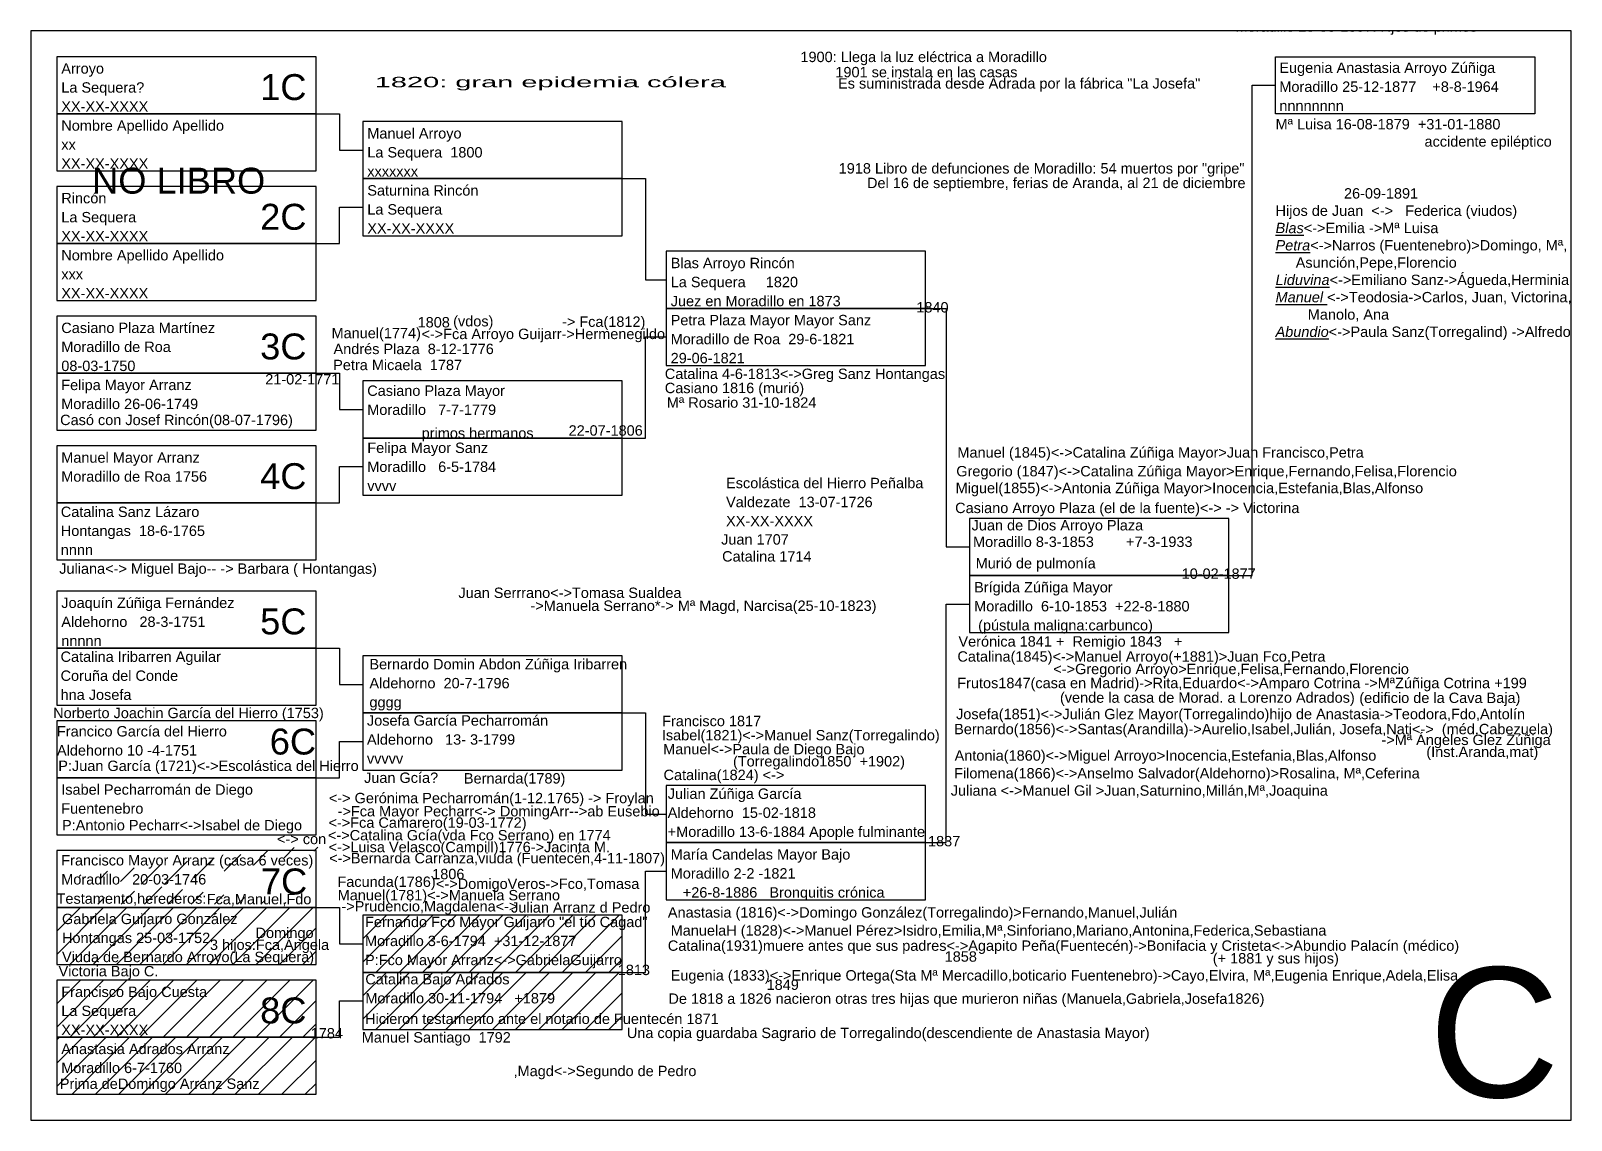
# Paper-space layout 'A4' of a CAD drawing. Header units: millimetres. Extents: x 0 to 297, y 0 to 210.
# The model-space entities are those that its viewports show. They can reach past a viewport. Long polylines and large blocks are cut down to what shows.
import ezdxf
from ezdxf.enums import TextEntityAlignment as Align

# ---------------------------------------------------------------- set-up
doc = ezdxf.new("R2010")
doc.units = ezdxf.units.MM
doc.layers.add('Arroyo', color=30, linetype='Continuous')
doc.layers.add('González', color=160, linetype='Continuous')
doc.styles.add('Arial', font='arial.ttf', dxfattribs={"height": 0.01})

# ---------------------------------------------------------------- blocks, each defined once
blk = doc.blocks.new('Hoja superior')
for points in [[(0, 210), (297, 210), (297, 0), (0, 0)], [(5, 205), (55, 205), (55, 194), (5, 194)], [(5, 194), (55, 194), (55, 183), (5, 183)], [(64, 192.5), (114, 192.5), (114, 181.5), (64, 181.5)], [(64, 181.5), (114, 181.5), (114, 170.5), (64, 170.5)], [(5, 180), (55, 180), (55, 169), (5, 169)], [(5, 169), (55, 169), (55, 158), (5, 158)], [(122.5, 167.5), (172.5, 167.5), (172.5, 156.5), (122.5, 156.5)], [(5, 155), (55, 155), (55, 144), (5, 144)], [(122.5, 156.5), (172.5, 156.5), (172.5, 145.5), (122.5, 145.5)], [(5, 144), (55, 144), (55, 133), (5, 133)], [(64, 142.5), (114, 142.5), (114, 131.5), (64, 131.5)], [(64, 131.5), (114, 131.5), (114, 120.5), (64, 120.5)], [(5, 130), (55, 130), (55, 119), (5, 119)], [(5, 119), (55, 119), (55, 108), (5, 108)], [(181, 116), (231, 116), (231, 105), (181, 105)], [(181, 105), (231, 105), (231, 94), (181, 94)], [(5, 102), (55, 102), (55, 91), (5, 91)], [(5, 91), (55, 91), (55, 80), (5, 80)], [(64, 89.5), (114, 89.5), (114, 78.5), (64, 78.5)], [(64, 78.5), (114, 78.5), (114, 67.5), (64, 67.5)], [(5, 77), (55, 77), (55, 66), (5, 66)], [(5, 66), (55, 66), (55, 55), (5, 55)], [(122.5, 64.5), (172.5, 64.5), (172.5, 53.5), (122.5, 53.5)], [(122.5, 53.5), (172.5, 53.5), (172.5, 42.5), (122.5, 42.5)], [(5, 52), (55, 52), (55, 41), (5, 41)], [(5, 41), (55, 41), (55, 30), (5, 30)], [(64, 39.5), (114, 39.5), (114, 28.5), (64, 28.5)], [(5, 27), (55, 27), (55, 16), (5, 16)], [(64, 28.5), (114, 28.5), (114, 17.5), (64, 17.5)], [(5, 16), (55, 16), (55, 5), (5, 5)], [(240, 5), (290, 5), (290, 16), (240, 16)]]:
    blk.add_lwpolyline(points, close=True)
for points in [[(55, 194), (59.5, 194), (59.5, 187), (64, 187)], [(114, 181.5), (118.5, 181.5), (118.5, 162), (122.5, 162)], [(55, 169), (59.5, 169), (59.5, 176), (64, 176)], [(172.5, 156.5), (176.5, 156.5), (176.5, 110.5), (181, 110.5)], [(114, 131.5), (118.5, 131.5), (118.5, 151), (122.5, 151)], [(55, 144), (59.5, 144), (59.5, 137), (64, 137)], [(55, 119), (59.5, 119), (59.5, 126), (64, 126)], [(231, 105), (235.5, 105), (235.5, 10.5), (240, 10.5)], [(172.5, 53.5), (176.5, 53.5), (176.5, 99.5), (181, 99.5)], [(55, 91), (59.5, 91), (59.5, 84), (64, 84)], [(114, 78.5), (118.5, 78.5), (118.5, 59), (122.5, 59)], [(55, 66), (59.5, 66), (59.5, 73), (64, 73)], [(114, 28.5), (118.5, 28.5), (118.5, 48), (122.5, 48)], [(55, 41), (59.5, 41), (59.5, 34), (64, 34)], [(55, 16), (59.5, 16), (59.5, 23), (64, 23)]]:
    blk.add_lwpolyline(points)
blk = doc.blocks.new('Hoja inferior')
for points in [[(0, -210), (297, -210), (297, 0), (0, 0)], [(5, -16), (55, -16), (55, -5), (5, -5)], [(240, -5), (290, -5), (290, -16), (240, -16)], [(5, -27), (55, -27), (55, -16), (5, -16)], [(64, -28.5), (114, -28.5), (114, -17.5), (64, -17.5)], [(64, -39.5), (114, -39.5), (114, -28.5), (64, -28.5)], [(5, -41), (55, -41), (55, -30), (5, -30)], [(5, -52), (55, -52), (55, -41), (5, -41)], [(122.5, -53.5), (172.5, -53.5), (172.5, -42.5), (122.5, -42.5)], [(5, -66), (55, -66), (55, -55), (5, -55)], [(122.5, -64.5), (172.5, -64.5), (172.5, -53.5), (122.5, -53.5)], [(5, -77), (55, -77), (55, -66), (5, -66)], [(64, -78.5), (114, -78.5), (114, -67.5), (64, -67.5)], [(5, -91), (55, -91), (55, -80), (5, -80)], [(64, -89.5), (114, -89.5), (114, -78.5), (64, -78.5)], [(5, -102), (55, -102), (55, -91), (5, -91)], [(181, -105), (231, -105), (231, -94), (181, -94)], [(181, -116), (231, -116), (231, -105), (181, -105)], [(5, -119), (55, -119), (55, -108), (5, -108)], [(5, -130), (55, -130), (55, -119), (5, -119)], [(64, -131.5), (114, -131.5), (114, -120.5), (64, -120.5)], [(5, -144), (55, -144), (55, -133), (5, -133)], [(64, -142.5), (114, -142.5), (114, -131.5), (64, -131.5)], [(5, -155), (55, -155), (55, -144), (5, -144)], [(122.5, -156.5), (172.5, -156.5), (172.5, -145.5), (122.5, -145.5)], [(122.5, -167.5), (172.5, -167.5), (172.5, -156.5), (122.5, -156.5)], [(5, -169), (55, -169), (55, -158), (5, -158)], [(5, -180), (55, -180), (55, -169), (5, -169)], [(64, -181.5), (114, -181.5), (114, -170.5), (64, -170.5)], [(5, -194), (55, -194), (55, -183), (5, -183)], [(64, -192.5), (114, -192.5), (114, -181.5), (64, -181.5)], [(5, -205), (55, -205), (55, -194), (5, -194)]]:
    blk.add_lwpolyline(points, close=True)
for points in [[(231, -105), (235.5, -105), (235.5, -10.5), (240, -10.5)], [(55, -16), (59.5, -16), (59.5, -23), (64, -23)], [(114, -28.5), (118.5, -28.5), (118.5, -48), (122.5, -48)], [(55, -41), (59.5, -41), (59.5, -34), (64, -34)], [(172.5, -53.5), (176.5, -53.5), (176.5, -99.5), (181, -99.5)], [(114, -78.5), (118.5, -78.5), (118.5, -59), (122.5, -59)], [(55, -66), (59.5, -66), (59.5, -73), (64, -73)], [(55, -91), (59.5, -91), (59.5, -84), (64, -84)], [(172.5, -156.5), (176.5, -156.5), (176.5, -110.5), (181, -110.5)], [(55, -119), (59.5, -119), (59.5, -126), (64, -126)], [(114, -131.5), (118.5, -131.5), (118.5, -151), (122.5, -151)], [(55, -144), (59.5, -144), (59.5, -137), (64, -137)], [(114, -181.5), (118.5, -181.5), (118.5, -162), (122.5, -162)], [(55, -169), (59.5, -169), (59.5, -176), (64, -176)], [(55, -194), (59.5, -194), (59.5, -187), (64, -187)]]:
    blk.add_lwpolyline(points)
blk = doc.blocks.new('Casilla')
at = {"style": 'Arial'}
for tag, p in [('NOMBRE', (0.88, 8.08)), ('LUGAR_NACIMIENTO', (0.88, 4.42)), ('FECHA', (0.88, 0.75))]:
    blk.add_attdef(tag, p, '', height=2, dxfattribs=at)
blk = doc.blocks.new('Hermanos')
at = {"style": 'Arial'}
blk.add_attdef('NOMBRE', (0, 0), '', height=2, dxfattribs=at)

msp = doc.modelspace()

# ---------------------------------------------------------------- hatches: boundary and pattern name
h = msp.add_hatch()
h.set_pattern_fill('ANSI31', color=1, style=0)
h.set_pattern_definition([(45, (-4.1157, 0.6435), (-2.245064, 2.245064), [])])
h.paths.add_polyline_path([(496.56, -197.36), (489.95, -197.36), (446.69, -202.86), (489.95, -208.36), (447.02, -208.36)])
h = msp.add_hatch()
h.set_pattern_fill('ANSI31', color=1, style=0)
h.set_pattern_definition([(45, (2074.8802, -472.5), (-2.245064, 2.245064), [])])
h.paths.add_polyline_path([(443.48, -209), (493.48, -209), (493.48, -220), (443.48, -220)])
h = msp.add_hatch()
h.set_pattern_fill('ANSI31', color=1, style=0)
h.set_pattern_definition([(45, (2133.8802, -474), (-2.245064, 2.245064), [])])
h.paths.add_polyline_path([(502.48, -210.5), (552.48, -210.5), (552.48, -221.5), (502.48, -221.5)])
h = msp.add_hatch()
h.set_pattern_fill('ANSI31', color=1, style=0)
h.set_pattern_definition([(45, (2133.8802, -485), (-2.245064, 2.245064), [])])
h.paths.add_polyline_path([(502.48, -221.5), (552.48, -221.5), (552.48, -232.5), (502.48, -232.5)])
h = msp.add_hatch()
h.set_pattern_fill('ANSI31', color=1, style=0)
h.set_pattern_definition([(45, (2074.8802, -486.5), (-2.245064, 2.245064), [])])
h.paths.add_polyline_path([(443.48, -223), (493.48, -223), (493.48, -234), (443.48, -234)])
h = msp.add_hatch()
h.set_pattern_fill('ANSI31', color=1, style=0)
h.paths.add_polyline_path([(443.48, -234), (493.48, -234), (493.48, -245), (443.48, -245)])

# ---------------------------------------------------------------- block references
for name, p, values in [('Hermanos', (670.77, -40.17), {'NOMBRE': 'Moradillo 25-05-1897. Hjos de primos'}), ('Casilla', (443.48, -56.34), {'NOMBRE': 'Arroyo', 'LUGAR_NACIMIENTO': 'La Sequera?', 'FECHA': 'XX-XX-XXXX'}), ('Casilla', (678.33, -56.19), {'NOMBRE': 'Eugenia Anastasia Arroyo Zúñiga', 'LUGAR_NACIMIENTO': 'Moradillo 25-12-1877    +8-8-1964', 'FECHA': 'nnnnnnnn'}), ('Casilla', (443.48, -67.34), {'NOMBRE': 'Nombre Apellido Apellido', 'LUGAR_NACIMIENTO': 'xx', 'FECHA': 'XX-XX-XXXX'}), ('Casilla', (502.48, -68.84), {'NOMBRE': 'Manuel Arroyo', 'LUGAR_NACIMIENTO': 'La Sequera  1800', 'FECHA': 'xxxxxxx'}), ('Casilla', (443.48, -81.34), {'NOMBRE': 'Rincón', 'LUGAR_NACIMIENTO': 'La Sequera', 'FECHA': 'XX-XX-XXXX'}), ('Casilla', (502.48, -79.84), {'NOMBRE': 'Saturnina Rincón', 'LUGAR_NACIMIENTO': 'La Sequera', 'FECHA': 'XX-XX-XXXX'}), ('Casilla', (443.48, -92.34), {'NOMBRE': 'Nombre Apellido Apellido', 'LUGAR_NACIMIENTO': 'xxx', 'FECHA': 'XX-XX-XXXX'}), ('Casilla', (560.98, -93.84), {'NOMBRE': 'Blas Arroyo Rincón', 'LUGAR_NACIMIENTO': 'La Sequera     1820', 'FECHA': 'Juez en Moradillo en 1873'}), ('Hermanos', (609.22, -94.3), {'NOMBRE': '1840'}), ('Casilla', (443.48, -106.34), {'NOMBRE': 'Casiano Plaza Martínez', 'LUGAR_NACIMIENTO': 'Moradillo de Roa', 'FECHA': '08-03-1750'}), ('Hermanos', (496.46, -99.26), {'NOMBRE': 'Manuel(1774)'}), ('Hermanos', (496.07, -102.32), {'NOMBRE': ' Andrés Plaza  8-12-1776'}), ('Hermanos', (496.78, -105.41), {'NOMBRE': 'Petra Micaela  1787'}), ('Hermanos', (483.68, -108.17), {'NOMBRE': '21-02-1771'}), ('Hermanos', (560.72, -107.12), {'NOMBRE': 'Catalina 4-6-1813<->Greg Sanz Hontangas'}), ('Hermanos', (560.72, -109.85), {'NOMBRE': 'Casiano 1816 (murió)'}), ('Hermanos', (561.11, -112.66), {'NOMBRE': 'Mª Rosario 31-10-1824'}), ('Hermanos', (444.13, -116.01), {'NOMBRE': 'Casó con Josef Rincón(08-07-1796)'}), ('Casilla', (502.48, -129.46), {'NOMBRE': 'Felipa Mayor Sanz', 'LUGAR_NACIMIENTO': 'Moradillo   6-5-1784', 'FECHA': 'vvvv'}), ('Casilla', (571.65, -136.25), {'NOMBRE': 'Escolástica del Hierro Peñalba', 'LUGAR_NACIMIENTO': 'Valdezate  13-07-1726', 'FECHA': 'XX-XX-XXXX'}), ('Hermanos', (615.24, -129.13), {'NOMBRE': '  Miguel(1855)<->Antonia Zúñiga Mayor>Inocencia,Estefania,Blas,Alfonso'}), ('Casilla', (443.38, -141.8), {'NOMBRE': 'Catalina Sanz Lázaro', 'LUGAR_NACIMIENTO': 'Hontangas  18-6-1765', 'FECHA': 'nnnn'}), ('Hermanos', (616.7, -132.97), {'NOMBRE': 'Casiano Arroyo Plaza (el de la fuente)<-> -> Victorina '}), ('Hermanos', (571.58, -139.04), {'NOMBRE': 'Juan 1707'}), ('Hermanos', (620.15, -139.5), {'NOMBRE': 'Moradillo 8-3-1853        +7-3-1933'}), ('Hermanos', (571.77, -142.31), {'NOMBRE': 'Catalina 1714'}), ('Hermanos', (443.96, -144.67), {'NOMBRE': 'Juliana<-> Miguel Bajo-- -> Barbara ( Hontangas)'}), ('Hermanos', (660.37, -145.64), {'NOMBRE': '10-02-1877'}), ('Hermanos', (520.92, -149.33), {'NOMBRE': 'Juan Serrrano<->Tomasa Sualdea'}), ('Casilla', (619.48, -156.34), {'NOMBRE': 'Brígida Zúñiga Mayor', 'LUGAR_NACIMIENTO': 'Moradillo  6-10-1853  +22-8-1880', 'FECHA': ' (pústula maligna:carbunco)'}), ('Casilla', (443.48, -159.34), {'NOMBRE': 'Joaquín Zúñiga Fernández', 'LUGAR_NACIMIENTO': 'Aldehorno   28-3-1751', 'FECHA': 'nnnnn'}), ('Hermanos', (521.62, -151.82), {'NOMBRE': '                 ->Manuela Serrano*-> Mª Magd, Narcisa(25-10-1823)'}), ('Hermanos', (617.34, -158.71), {'NOMBRE': 'Verónica 1841 +  Remigio 1843   +'}), ('Casilla', (443.34, -169.73), {'NOMBRE': 'Catalina Iribarren Aguilar', 'LUGAR_NACIMIENTO': 'Coruña del Conde', 'FECHA': 'hna Josefa'}), ('Hermanos', (617.14, -161.61), {'NOMBRE': 'Catalina(1845)<->Manuel Arroyo(+1881)>Juan Fco,Petra     '}), ('Casilla', (502.89, -171.17), {'NOMBRE': 'Bernardo Domin Abdon Zúñiga Iribarren', 'LUGAR_NACIMIENTO': 'Aldehorno  20-7-1796', 'FECHA': 'gggg'}), ('Hermanos', (625.54, -164.02), {'NOMBRE': '             <->Gregorio Arroyo>Enrique,Felisa,Fernando,Florencio'}), ('Hermanos', (617.11, -166.72), {'NOMBRE': 'Frutos1847(casa en Madrid)->Rita,Eduardo<->Amparo Cotrina ->MªZúñiga Cotrina +199'}), ('Hermanos', (636.91, -169.53), {'NOMBRE': '(vende la casa de Morad. a Lorenzo Adrados)'}), ('Hermanos', (694.63, -169.58), {'NOMBRE': '(edificio de la Cava Baja)'}), ('Casilla', (502.41, -182.03), {'NOMBRE': 'Josefa García Pecharromán', 'LUGAR_NACIMIENTO': 'Aldehorno   13- 3-1799', 'FECHA': 'vvvvv'}), ('Hermanos', (560.2, -174.05), {'NOMBRE': 'Francisco 1817'}), ('Hermanos', (616.88, -172.7), {'NOMBRE': 'Josefa(1851)<->Julián Glez Mayor(Torregalindo)hijo de Anastasia->Teodora,Fdo,Antolín'}), ('Hermanos', (560.15, -176.78), {'NOMBRE': 'Isabel(1821)<->Manuel Sanz(Torregalindo)'}), ('Hermanos', (616.51, -175.6), {'NOMBRE': 'Bernardo(1856)<->Santas(Arandilla)->Aurelio,Isabel,Julián, Josefa,Nati<->  (méd.Cabezuela)'}), ('Hermanos', (698.89, -177.68), {'NOMBRE': '->Mª Ángeles Glez Zúñiga '}), ('Hermanos', (560.4, -179.47), {'NOMBRE': 'Manuel<->Paula de Diego Bajo'}), ('Hermanos', (707.55, -179.99), {'NOMBRE': '(Inst.Aranda,mat)'}), ('Hermanos', (573.87, -181.81), {'NOMBRE': '(Torregalindo1850  +1902)'}), ('Hermanos', (616.6, -180.7), {'NOMBRE': 'Antonia(1860)<->Miguel Arroyo>Inocencia,Estefania,Blas,Alfonso'}), ('Hermanos', (521.21, -185.1), {'NOMBRE': ' Bernarda(1789)'}), ('Hermanos', (560.48, -184.44), {'NOMBRE': 'Catalina(1824) <->'}), ('Hermanos', (616.5, -184.12), {'NOMBRE': 'Filomena(1866)<->Anselmo Salvador(Aldehorno)>Rosalina, Mª,Ceferina'}), ('Hermanos', (495.94, -188.9), {'NOMBRE': '<-> Gerónima Pecharromán(1-12.1765) -> Froylan'}), ('Casilla', (560.4, -196.14), {'NOMBRE': 'Julian Zúñiga García', 'LUGAR_NACIMIENTO': 'Aldehorno  15-02-1818', 'FECHA': '+Moradillo 13-6-1884 Apople fulminante'}), ('Hermanos', (615.86, -187.45), {'NOMBRE': 'Juliana <->Manuel Gil >Juan,Saturnino,Millán,Mª,Joaquina'}), ('Hermanos', (494.32, -193.63), {'NOMBRE': '  <->Fca Camarero(19-03-1772)'}), ('Hermanos', (495.77, -196.06), {'NOMBRE': '<->Catalina Gcía(vda Fco Serrano) en 1774'}), ('Hermanos', (611.47, -197.21), {'NOMBRE': '1837'}), ('Hermanos', (495.89, -198.34), {'NOMBRE': '<->Luisa Velasco(Campill)1776->Jacinta M.'}), ('Hermanos', (496, -200.48), {'NOMBRE': '<->Bernarda Carranza,viuda (Fuentecén,4-11-1807)'}), ('Casilla', (560.98, -207.84), {'NOMBRE': 'María Candelas Mayor Bajo', 'LUGAR_NACIMIENTO': 'Moradillo 2-2 -1821', 'FECHA': '   +26-8-1886   Bronquitis crónica'}), ('Hermanos', (515.87, -203.55), {'NOMBRE': '1806'}), ('Hermanos', (496.82, -205.03), {'NOMBRE': ' Facunda(1786)'}), ('Hermanos', (516.6, -205.42), {'NOMBRE': '<->DomigoVeros->Fco,Tomasa'}), ('Hermanos', (497.65, -207.62), {'NOMBRE': 'Manuel(1781)<->Manuela Serrano'}), ('Hermanos', (495.26, -209.76), {'NOMBRE': '    ->Prudencio,Magdalena<->'}), ('Casilla', (502.04, -220.86), {'NOMBRE': 'Fernando Fco Mayor Guijarro "el tío Cagad"', 'LUGAR_NACIMIENTO': 'Moradillo 3-6-1794  +31-12-1877', 'FECHA': 'P:Fco Mayor Arranz<->GabrielaGuijarro'}), ('Hermanos', (561.31, -210.94), {'NOMBRE': 'Anastasia (1816)<->Domingo González(Torregalindo)>Fernando,Manuel,Julián'}), ('Hermanos', (561.85, -214.42), {'NOMBRE': 'ManuelaH (1828)<->Manuel Pérez>Isidro,Emilia,Mª,Sinforiano,Mariano,Antonina,Federica,Sebastiana'}), ('Hermanos', (473.02, -217.18), {'NOMBRE': '3 hijos:Fca,Ángela'}), ('Hermanos', (561.3, -217.35), {'NOMBRE': 'Catalina(1931)muere antes que sus padres<->Agapito Peña(Fuentecén)->Bonifacia y Cristeta<->Abundio Palacín (médico)'}), ('Hermanos', (614.68, -219.45), {'NOMBRE': '1858'}), ('Hermanos', (666.38, -219.79), {'NOMBRE': '(+ 1881 y sus hijos)'}), ('Hermanos', (551.65, -222.03), {'NOMBRE': '1813'}), ('Hermanos', (561.85, -223.08), {'NOMBRE': 'Eugenia (1833)<->Enrique Ortega(Sta Mª Mercadillo,boticario Fuentenebro)->Cayo,Elvira, Mª,Eugenia Enrique,Adela,Elisa'}), ('Casilla', (443.48, -234.34), {'NOMBRE': 'Francisco Bajo Cuesta', 'LUGAR_NACIMIENTO': 'La Sequera', 'FECHA': 'XX-XX-XXXX'}), ('Hermanos', (561.42, -227.57), {'NOMBRE': 'De 1818 a 1826 nacieron otras tres hijas que murieron niñas (Manuela,Gabriela,Josefa1826)'}), ('Hermanos', (580.35, -224.89), {'NOMBRE': '1849'}), ('Hermanos', (502.93, -231.46), {'NOMBRE': 'Hicieron testamento ante el notario de Fuentecén 1871'}), ('Hermanos', (492.45, -234.24), {'NOMBRE': '1784'}), ('Hermanos', (502.29, -235.03), {'NOMBRE': 'Manuel Santiago  1792'}), ('Hermanos', (553.4, -234.17), {'NOMBRE': 'Una copia guardaba Sagrario de Torregalindo(descendiente de Anastasia Mayor)'}), ('Hermanos', (531.56, -241.51), {'NOMBRE': ',Magd<->Segundo de Pedro'})]:
    msp.add_blockref(name, p).add_auto_attribs(values)
ref = msp.add_blockref('Hermanos', (586.87, -46.03))
ref.add_attrib('NOMBRE', '1900: Llega la luz eléctrica a Moradillo', (586.87, -46.03), dxfattribs={"color": 150, "height": 2, "style": 'Arial'})
ref = msp.add_blockref('Hermanos', (593.61, -48.96))
ref.add_attrib('NOMBRE', '1901 se instala en las casas', (593.61, -48.96), dxfattribs={"color": 150, "height": 2, "style": 'Arial'})
ref = msp.add_blockref('Hermanos', (504.79, -50.88))
ref.add_attrib('NOMBRE', '1820: gran epidemia cólera', (504.79, -50.88), dxfattribs={"color": 41, "height": 2, "style": 'Arial', "width": 2})
ref = msp.add_blockref('Hermanos', (593.35, -51.13))
ref.add_attrib('NOMBRE', ' Es suministrada desde Adrada por la fábrica "La Josefa"', (593.35, -51.13), dxfattribs={"color": 150, "height": 2, "style": 'Arial'})
ref = msp.add_blockref('Hermanos', (594.25, -67.51))
ref.add_attrib('NOMBRE', '1918 Libro de defunciones de Moradillo: 54 muertos por "gripe"', (594.25, -67.51), dxfattribs={"color": 150, "height": 2, "style": 'Arial'})
ref = msp.add_blockref('Hermanos', (599.71, -70.32))
ref.add_attrib('NOMBRE', 'Del 16 de septiembre, ferias de Aranda, al 21 de diciembre', (599.71, -70.32), dxfattribs={"color": 150, "height": 2, "style": 'Arial'})
ref = msp.add_blockref('Hermanos', (519.91, -96.98))
ref.add_attrib('NOMBRE', '(vdos)', (519.91, -96.98), dxfattribs={"color": 254, "height": 2, "style": 'Arial'})
ref = msp.add_blockref('Hermanos', (540.9, -97.07))
ref.add_attrib('NOMBRE', '-> Fca(1812)', (540.9, -97.07), dxfattribs={"color": 254, "height": 2, "style": 'Arial'})
ref = msp.add_blockref('Casilla', (560.98, -104.84))
ref.add_attrib('NOMBRE', 'Petra Plaza Mayor Mayor Sanz', (561.85, -96.76), dxfattribs={"color": 2, "height": 2, "style": 'Arial'})
ref.add_attrib('LUGAR_NACIMIENTO', 'Moradillo de Roa  29-6-1821', (561.85, -100.42), dxfattribs={"height": 2, "style": 'Arial'})
ref.add_attrib('FECHA', '29-06-1821', (561.85, -104.09), dxfattribs={"height": 2, "style": 'Arial'})
ref = msp.add_blockref('Hermanos', (513.06, -97.18))
ref.add_attrib('NOMBRE', '1808', (513.06, -97.18), dxfattribs={"color": 254, "height": 2, "style": 'Arial'})
ref = msp.add_blockref('Hermanos', (513.8, -99.43))
ref.add_attrib('NOMBRE', '<->Fca Arroyo Guijarr->Hermenegildo', (513.8, -99.43), dxfattribs={"color": 254, "height": 2, "style": 'Arial'})
ref = msp.add_blockref('Casilla', (443.48, -117.34))
ref.add_attrib('NOMBRE', 'Felipa Mayor Arranz', (444.35, -109.26), dxfattribs={"color": 30, "height": 2, "style": 'Arial'})
ref.add_attrib('LUGAR_NACIMIENTO', 'Moradillo 26-06-1749', (444.35, -112.92), dxfattribs={"height": 2, "style": 'Arial'})
ref = msp.add_blockref('Casilla', (502.48, -118.46))
ref.add_attrib('NOMBRE', 'Casiano Plaza Mayor', (503.35, -110.37), dxfattribs={"height": 2, "style": 'Arial'})
ref.add_attrib('LUGAR_NACIMIENTO', 'Moradillo   7-7-1779', (503.35, -114.04), dxfattribs={"height": 2, "style": 'Arial'})
ref = msp.add_blockref('Hermanos', (497.54, -118.55))
ref.add_attrib('NOMBRE', '                     primos hermanos', (497.54, -118.55), dxfattribs={"color": 7, "height": 2, "style": 'Arial'})
ref = msp.add_blockref('Hermanos', (525.88, -118.04))
ref.add_attrib('NOMBRE', '                     22-07-1806 ', (525.88, -118.04), dxfattribs={"color": 7, "height": 2, "style": 'Arial'})
ref = msp.add_blockref('Casilla', (443.48, -131.34))
ref.add_attrib('NOMBRE', 'Manuel Mayor Arranz', (444.35, -123.26), dxfattribs={"color": 30, "height": 2, "style": 'Arial'})
ref.add_attrib('LUGAR_NACIMIENTO', 'Moradillo de Roa 1756', (444.35, -126.92), dxfattribs={"height": 2, "style": 'Arial'})
ref = msp.add_blockref('Hermanos', (616.36, -122.27))
ref.add_attrib('NOMBRE', ' Manuel (1845)<->Catalina Zúñiga Mayor>Juan Francisco,Petra', (616.36, -122.27), dxfattribs={"color": 2, "height": 2, "style": 'Arial'})
ref = msp.add_blockref('Hermanos', (615.37, -125.89))
ref.add_attrib('NOMBRE', '  Gregorio (1847)<->Catalina Zúñiga Mayor>Enrique,Fernando,Felisa,Florencio', (615.37, -125.89), dxfattribs={"color": 2, "height": 2, "style": 'Arial'})
ref = msp.add_blockref('Casilla', (619, -144.39))
ref.add_attrib('NOMBRE', 'Juan de Dios Arroyo Plaza', (619.88, -136.31), dxfattribs={"height": 2, "style": 'Arial'})
ref.add_attrib('FECHA', ' Murió de pulmonía', (619.88, -143.64), dxfattribs={"height": 2, "style": 'Arial'})
ref = msp.add_blockref('Casilla', (441.91, -180.59))
ref.add_attrib('NOMBRE', 'Norberto Joachin García del Hierro (1753)', (442.79, -172.5), dxfattribs={"color": 6, "height": 2, "style": 'Arial'})
ref = msp.add_blockref('Casilla', (442.64, -184.11))
ref.add_attrib('NOMBRE', 'Francico García del Hierro', (443.52, -176.03), dxfattribs={"height": 2, "style": 'Arial'})
ref.add_attrib('LUGAR_NACIMIENTO', 'Aldehorno 10 -4-1751', (443.52, -179.7), dxfattribs={"height": 2, "style": 'Arial'})
ref = msp.add_blockref('Casilla', (442.9, -190.77))
ref.add_attrib('NOMBRE', 'P:Juan García (1721)<->Escolástica del Hierro', (443.78, -182.69), dxfattribs={"height": 2, "style": 'Arial'})
ref = msp.add_blockref('Hermanos', (502.73, -184.98))
ref.add_attrib('NOMBRE', 'Juan Gcía?', (502.73, -184.98), dxfattribs={"color": 6, "height": 2, "style": 'Arial'})
ref = msp.add_blockref('Casilla', (443.48, -195.34))
ref.add_attrib('NOMBRE', 'Isabel Pecharromán de Diego', (444.35, -187.26), dxfattribs={"height": 2, "style": 'Arial'})
ref.add_attrib('LUGAR_NACIMIENTO', 'Fuentenebro', (444.35, -190.92), dxfattribs={"height": 2, "style": 'Arial'})
ref = msp.add_blockref('Hermanos', (497.64, -191.44))
ref.add_attrib('NOMBRE', '->Fca Mayor Pecharr<-> DomingArr-->ab Eusebio', (497.64, -191.44), dxfattribs={"color": 3, "height": 2, "style": 'Arial'})
ref = msp.add_blockref('Casilla', (443.62, -202.21))
ref.add_attrib('NOMBRE', 'P:Antonio Pecharr<->Isabel de Diego', (444.5, -194.13), dxfattribs={"height": 2, "style": 'Arial'})
ref = msp.add_blockref('Hermanos', (483.63, -196.79))
ref.add_attrib('NOMBRE', '   <-> con', (483.63, -196.79), dxfattribs={"color": 30, "height": 2, "style": 'Arial'})
ref = msp.add_blockref('Casilla', (443.48, -208.99))
ref.add_attrib('NOMBRE', 'Francisco Mayor Arranz (casa 6 veces)                 ', (444.35, -200.9), dxfattribs={"color": 0, "height": 2, "style": 'Arial'})
ref.add_attrib('LUGAR_NACIMIENTO', 'Moradillo   20-03-1746', (444.35, -204.57), dxfattribs={"height": 2, "style": 'Arial'})
ref = msp.add_blockref('Hermanos', (443.45, -208.28))
ref.add_attrib('NOMBRE', 'Testamento,herederos:', (443.45, -208.28), dxfattribs={"color": 3, "height": 2, "style": 'Arial'})
ref = msp.add_blockref('Casilla', (465.3, -216.46))
ref.add_attrib('NOMBRE', '        Fca,Manuel,Fdo', (466.18, -208.38), dxfattribs={"height": 2, "style": 'Arial'})
ref = msp.add_blockref('Hermanos', (527.98, -209.98))
ref.add_attrib('NOMBRE', '    Julian Arranz d Pedro', (527.98, -209.98), dxfattribs={"color": 3, "height": 2, "style": 'Arial'})
ref = msp.add_blockref('Casilla', (443.61, -220.28))
ref.add_attrib('NOMBRE', 'Gabriela Guijarro González ', (444.49, -212.2), dxfattribs={"lineweight": 30, "height": 2, "style": 'Arial'})
ref.add_attrib('LUGAR_NACIMIENTO', 'Hontangas 25-03-1752', (444.49, -215.86), dxfattribs={"height": 2, "style": 'Arial'})
ref.add_attrib('FECHA', 'Viuda de Bernardo Arroyo(La Sequera)', (444.49, -219.53), dxfattribs={"height": 2, "style": 'Arial'})
ref = msp.add_blockref('Hermanos', (481.82, -214.89))
ref.add_attrib('NOMBRE', 'Domingo', (481.82, -214.89), dxfattribs={"color": 3, "height": 2, "style": 'Arial'})
ref = msp.add_blockref('Hermanos', (443.83, -222.27))
ref.add_attrib('NOMBRE', 'Victoria Bajo C.', (443.83, -222.27), dxfattribs={"color": 3, "height": 2, "style": 'Arial'})
ref = msp.add_blockref('Casilla', (502.1, -231.9))
ref.add_attrib('NOMBRE', 'Catalina Bajo Adrados', (502.98, -223.82), dxfattribs={"color": 30, "height": 2, "style": 'Arial'})
ref.add_attrib('LUGAR_NACIMIENTO', 'Moradillo 30-11-1794   +1879', (502.98, -227.49), dxfattribs={"height": 2, "style": 'Arial'})
ref = msp.add_blockref('Casilla', (443.48, -245.34))
ref.add_attrib('NOMBRE', 'Anastasia Adrados Arranz', (444.35, -237.26), dxfattribs={"height": 2, "style": 'Arial'})
ref.add_attrib('LUGAR_NACIMIENTO', 'Moradillo 6-7-1760', (444.35, -240.92), dxfattribs={"height": 2, "style": 'Arial'})
ref = msp.add_blockref('Casilla', (443.21, -244.72))
ref.add_attrib('FECHA', 'Prima deDomingo Arranz Sanz', (444.08, -243.97), dxfattribs={"color": 3, "height": 2, "style": 'Arial'})
at = {"layer": 'Arroyo'}
msp.add_blockref('Hoja inferior', (438.48, -40), dxfattribs=at)
at = {"layer": 'González'}
msp.add_blockref('Hoja superior', (438.48, -40), dxfattribs=at)

# ---------------------------------------------------------------- texts
at = {"style": 'Arial'}
for s, p in [('1C', (491.63, -53.35)), ('NO LIBRO', (483.68, -71.39)), ('2C', (491.63, -78.35)), ('3C', (491.63, -103.35)), ('4C', (491.63, -128.35)), ('5C', (491.63, -156.35)), ('6C', (493.48, -179.51)), ('7C', (491.77, -206.48)), ('8C', (491.63, -231.35))]:
    msp.add_text(s, height=5, dxfattribs=at).set_placement(p, align=Align.RIGHT)
at = {"char_height": 2, "attachment_point": 1, "style": 'Arial'}
for s, insert in [('Mª Luisa 16-08-1879  +31-01-1880\\P                                     accidente epiléptico\\P\\P                   \\P                 26-09-1891\\PHijos de Juan  <->   Federica (viudos)\\P{\\fArial|b0|i1|c0|p34;\\LBlas}<->Emilia ->Mª Luisa\\P{\\fArial|b0|i1|c0|p34;\\LPetra}<->Narros (Fuentenebro)>Domingo, Mª,       Asunción,Pepe,Florencio\\P{\\fArial|b0|i1|c0|p34;\\LLiduvina}<->Emiliano Sanz->Águeda,Herminia\\P{\\fArial|b0|i1|c0|p34;\\LManuel} <->Teodosia->Carlos, Juan, Victorina,         Manolo, Ana\\P{\\fArial|b0|i1|c0|p34;\\LAbundio}<->Paula Sanz(Torregalind) ->Alfredo', (678.48, -57)), ('\\P                                     ', (678.29, -115.68))]:
    msp.add_mtext_dynamic_manual_height_columns(s, width=57, gutter_width=10, heights=[0], dxfattribs=dict(at, insert=insert))
at = {"layer": 'Arroyo', "style": 'Arial'}
msp.add_text('C', height=25, dxfattribs=at).set_placement((733.24, -245.57), align=Align.RIGHT)

psp = doc.layouts.new('A4')

# ---------------------------------------------------------------- linework, layer by layer
psp.add_lwpolyline([(0, 0), (297, 0), (297, 210), (0, 210)], close=True)

# ---------------------------------------------------------------- viewports
at = {"layer": '0'}
psp.add_viewport(center=(148.5, 105), size=(297, 210), view_center_point=(586.98, -145), view_height=210, dxfattribs=at)

doc.saveas('drawing.dxf')
